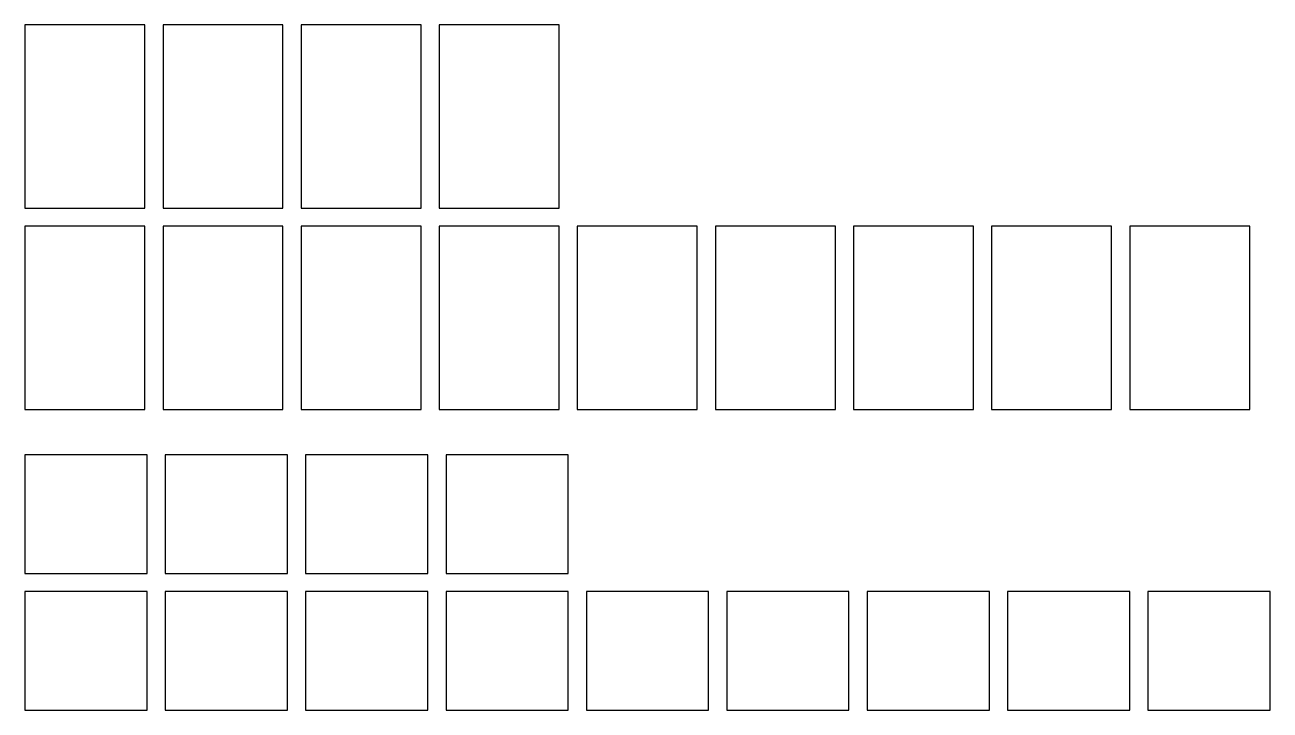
# Model space of a CAD drawing. Header units: metres. Extents: x 5 to 280, y 5 to 156.
import ezdxf

# ---------------------------------------------------------------- set-up
doc = ezdxf.new("R2010")
doc.units = ezdxf.units.M

msp = doc.modelspace()

# ---------------------------------------------------------------- linework, layer by layer
at = {"layer": 'TILE_INNER'}
for p, q in [((32, 61.4), (5, 61.4)), ((5, 61.4), (5, 35.2)), ((32, 35.2), (32, 61.4)), ((63, 61.4), (36, 61.4)), ((36, 61.4), (36, 35.2)), ((63, 35.2), (63, 61.4)), ((94, 61.4), (67, 61.4)), ((67, 61.4), (67, 35.2)), ((94, 35.2), (94, 61.4)), ((125, 61.4), (98, 61.4)), ((98, 61.4), (98, 35.2)), ((125, 35.2), (125, 61.4)), ((5, 35.2), (32, 35.2)), ((36, 35.2), (63, 35.2)), ((67, 35.2), (94, 35.2)), ((98, 35.2), (125, 35.2)), ((32, 31.2), (5, 31.2)), ((5, 31.2), (5, 5)), ((32, 5), (32, 31.2)), ((63, 31.2), (36, 31.2)), ((36, 31.2), (36, 5)), ((63, 5), (63, 31.2)), ((94, 31.2), (67, 31.2)), ((67, 31.2), (67, 5)), ((94, 5), (94, 31.2)), ((125, 31.2), (98, 31.2)), ((98, 31.2), (98, 5)), ((125, 5), (125, 31.2)), ((156, 31.2), (129, 31.2)), ((129, 31.2), (129, 5)), ((156, 5), (156, 31.2)), ((187, 31.2), (160, 31.2)), ((160, 31.2), (160, 5)), ((187, 5), (187, 31.2)), ((218, 31.2), (191, 31.2)), ((191, 31.2), (191, 5)), ((218, 5), (218, 31.2)), ((249, 31.2), (222, 31.2)), ((222, 31.2), (222, 5)), ((249, 5), (249, 31.2)), ((280, 31.2), (253, 31.2)), ((253, 31.2), (253, 5)), ((280, 5), (280, 31.2)), ((5, 5), (32, 5)), ((36, 5), (63, 5)), ((67, 5), (94, 5)), ((98, 5), (125, 5)), ((129, 5), (156, 5)), ((160, 5), (187, 5)), ((191, 5), (218, 5)), ((222, 5), (249, 5)), ((253, 5), (280, 5))]:
    msp.add_line(p, q, dxfattribs=at)
at = {"layer": 'TILE_OUTER'}
for p, q in [((31.5, 156.4), (5, 156.4)), ((5, 156.4), (5, 115.9)), ((31.5, 115.9), (31.5, 156.4)), ((62, 156.4), (35.5, 156.4)), ((35.5, 156.4), (35.5, 115.9)), ((62, 115.9), (62, 156.4)), ((92.5, 156.4), (66, 156.4)), ((66, 156.4), (66, 115.9)), ((92.5, 115.9), (92.5, 156.4)), ((123, 156.4), (96.5, 156.4)), ((96.5, 156.4), (96.5, 115.9)), ((123, 115.9), (123, 156.4)), ((5, 115.9), (31.5, 115.9)), ((35.5, 115.9), (62, 115.9)), ((66, 115.9), (92.5, 115.9)), ((96.5, 115.9), (123, 115.9)), ((31.5, 111.9), (5, 111.9)), ((5, 111.9), (5, 71.4)), ((31.5, 71.4), (31.5, 111.9)), ((62, 111.9), (35.5, 111.9)), ((35.5, 111.9), (35.5, 71.4)), ((62, 71.4), (62, 111.9)), ((92.5, 111.9), (66, 111.9)), ((66, 111.9), (66, 71.4)), ((92.5, 71.4), (92.5, 111.9)), ((123, 111.9), (96.5, 111.9)), ((96.5, 111.9), (96.5, 71.4)), ((123, 71.4), (123, 111.9)), ((153.5, 111.9), (127, 111.9)), ((127, 111.9), (127, 71.4)), ((153.5, 71.4), (153.5, 111.9)), ((184, 111.9), (157.5, 111.9)), ((157.5, 111.9), (157.5, 71.4)), ((184, 71.4), (184, 111.9)), ((214.5, 111.9), (188, 111.9)), ((188, 111.9), (188, 71.4)), ((214.5, 71.4), (214.5, 111.9)), ((245, 111.9), (218.5, 111.9)), ((218.5, 111.9), (218.5, 71.4)), ((245, 71.4), (245, 111.9)), ((275.5, 111.9), (249, 111.9)), ((249, 111.9), (249, 71.4)), ((275.5, 71.4), (275.5, 111.9)), ((5, 71.4), (31.5, 71.4)), ((35.5, 71.4), (62, 71.4)), ((66, 71.4), (92.5, 71.4)), ((96.5, 71.4), (123, 71.4)), ((127, 71.4), (153.5, 71.4)), ((157.5, 71.4), (184, 71.4)), ((188, 71.4), (214.5, 71.4)), ((218.5, 71.4), (245, 71.4)), ((249, 71.4), (275.5, 71.4))]:
    msp.add_line(p, q, dxfattribs=at)

doc.saveas('drawing.dxf')
